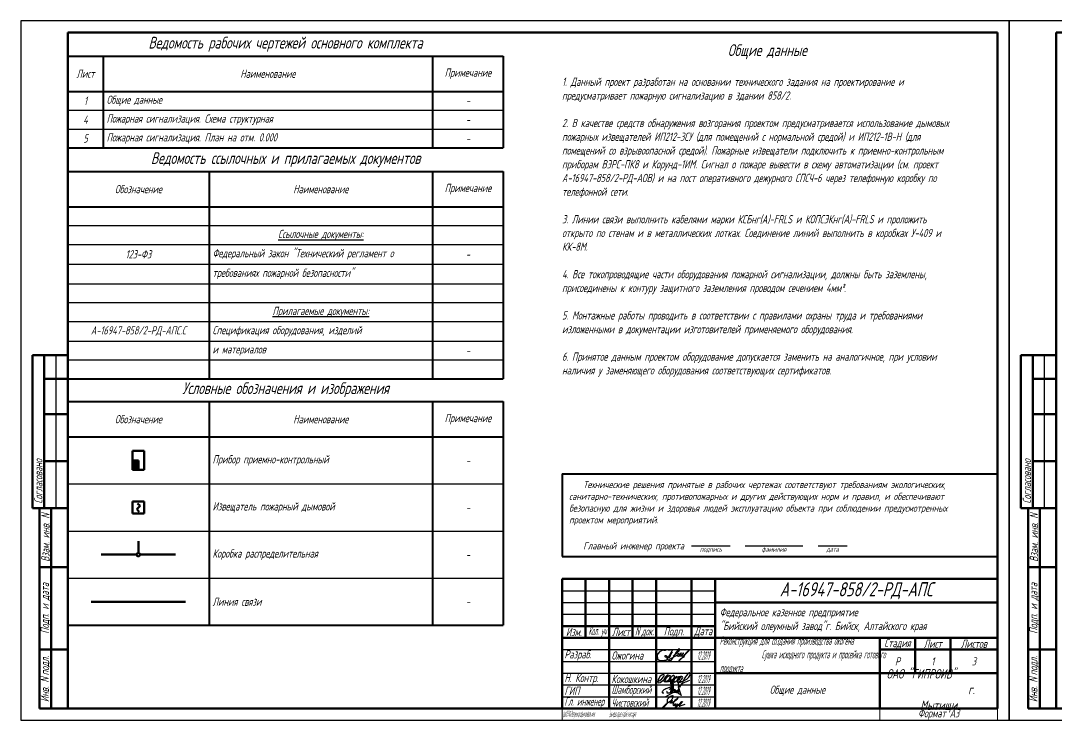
# Model space of a CAD drawing. Header units: millimetres. Extents: x 1036 to 2797, y -46 to 578.
# Drawn here: x 1036.2 to 1476.2, y 280.5 to 577.5 of the extents above; entities that cross this region are included whole.
import ezdxf

# ---------------------------------------------------------------- set-up
doc = ezdxf.new("R2010")
doc.units = ezdxf.units.MM
doc.layers.get('Defpoints').update_dxf_attribs({"color": 33})
for name, color, linetype, lineweight in [('Датчики (Вновь)', 2, 'Continuous', 50), ('Линия связи (Вновь)', 3, 'Continuous', 60), ('ППК и др. приБоры', 171, 'Continuous', 50), ('Рамка толстая', 7, 'Continuous', 60), ('Рамка тонкая', 5, 'Continuous', 25), ('Связь', 84, 'Continuous', 50), ('ТаБлица', 253, 'Continuous', 25), ('Текст', 2, 'Continuous', 25), ('Штампы', 252, 'Continuous', 25)]:
    doc.layers.add(name, color=color, linetype=linetype, lineweight=lineweight)
doc.styles.add('Simplex', font='simplex.shx', dxfattribs={"width": 0.7, "oblique": 15})

# ---------------------------------------------------------------- blocks, each defined once
blk = doc.blocks.new('A$C632518C5')
at = {"layer": 'Рамка толстая'}
for p, q in [((20, 292), (20, 5)), ((415, 292), (20, 292)), ((415, 5), (415, 292)), ((20, 5), (415, 5))]:
    blk.add_line(p, q, dxfattribs=at)
at = {"layer": 'Рамка тонкая'}
for p, q in [((0, 297), (0, 0)), ((420, 297), (0, 297)), ((420, 0), (420, 297)), ((0, 0), (420, 0))]:
    blk.add_line(p, q, dxfattribs=at)
blk = doc.blocks.new('*T25')
at = {"layer": 'Штампы', "color": 0, "linetype": 'ByBlock', "lineweight": 60, "transparency": 16777216}
for p, q in [((0, 0), (0, 85)), ((0, 85), (12, 85)), ((5, 0), (5, 85)), ((12, 0), (12, 85)), ((0, 60), (12, 60)), ((0, 25), (12, 25)), ((0, 0), (12, 0))]:
    blk.add_line(p, q, dxfattribs=at)
at = {"layer": 'Штампы', "color": 2, "transparency": 16777216, "char_height": 3.5, "attachment_point": 5, "rotation": 90, "style": 'Simplex'}
for s, insert, width in [('{\\W0.6;Взам. инв. \\Q15;N}', (2.5, 72.5), 25), ('Подп. и дата', (2.5, 42.5), 35), ('{\\W0.6;Инв. \\Q15;N\\fArial|b0|i0|c0|p34;\\Q15; \\Fsimplex|c204;подл.}', (2.5, 12.5), 25)]:
    blk.add_mtext(s, dxfattribs=dict(at, insert=insert, width=width))
blk = doc.blocks.new('*T26')
at = {"layer": 'Штампы', "color": 0, "linetype": 'ByBlock', "lineweight": 60, "transparency": 16777216}
for p, q in [((0, 0), (0, 65)), ((0, 65), (15, 65)), ((5, 0), (5, 65)), ((15, 0), (15, 65)), ((5, 55), (15, 55)), ((5, 40), (15, 40)), ((5, 20), (15, 20)), ((0, 0), (15, 0))]:
    blk.add_line(p, q, dxfattribs=at)
at = {"layer": 'Штампы', "color": 5, "linetype": 'ByBlock', "lineweight": 25, "transparency": 16777216}
blk.add_line((10, 0), (10, 65), dxfattribs=at)
at = {"layer": 'Штампы', "color": 2, "transparency": 16777216, "insert": (2.5, 2), "char_height": 3.5, "width": 61, "attachment_point": 4, "rotation": 90, "style": 'Simplex'}
blk.add_mtext('Согласовано', dxfattribs=at)
blk = doc.blocks.new('*T30')
at = {"layer": 'Штампы', "color": 0, "linetype": 'ByBlock', "lineweight": 60, "transparency": 16777216}
for p, q in [((0, 0), (0, 85)), ((0, 85), (12, 85)), ((5, 0), (5, 85)), ((12, 0), (12, 85)), ((0, 60), (12, 60)), ((0, 25), (12, 25)), ((0, 0), (12, 0))]:
    blk.add_line(p, q, dxfattribs=at)
at = {"layer": 'Штампы', "color": 2, "transparency": 16777216, "char_height": 3.5, "attachment_point": 5, "rotation": 90, "style": 'Simplex'}
for s, insert, width in [('{\\W0.6;Взам. инв. \\Q15;N}', (2.5, 72.5), 25), ('Подп. и дата', (2.5, 42.5), 35), ('{\\W0.6;Инв. \\Q15;N\\fArial|b0|i0|c0|p34;\\Q15; \\Fsimplex|c204;подл.}', (2.5, 12.5), 25)]:
    blk.add_mtext(s, dxfattribs=dict(at, insert=insert, width=width))
blk = doc.blocks.new('*T31')
at = {"layer": 'Штампы', "color": 0, "linetype": 'ByBlock', "lineweight": 60, "transparency": 16777216}
for p, q in [((0, 0), (0, 65)), ((0, 65), (15, 65)), ((5, 0), (5, 65)), ((15, 0), (15, 65)), ((5, 55), (15, 55)), ((5, 40), (15, 40)), ((5, 20), (15, 20)), ((0, 0), (15, 0))]:
    blk.add_line(p, q, dxfattribs=at)
at = {"layer": 'Штампы', "color": 5, "linetype": 'ByBlock', "lineweight": 25, "transparency": 16777216}
blk.add_line((10, 0), (10, 65), dxfattribs=at)
at = {"layer": 'Штампы', "color": 2, "transparency": 16777216, "insert": (2.5, 2), "char_height": 3.5, "width": 61, "attachment_point": 4, "rotation": 90, "style": 'Simplex'}
blk.add_mtext('Согласовано', dxfattribs=at)
blk = doc.blocks.new('*T32')
at = {"layer": 'ТаБлица', "color": 0, "linetype": 'ByBlock', "lineweight": 40, "transparency": 16777216}
for p, q in [((0, 0), (185, 0)), ((0, 0), (0, -39)), ((15, 0), (15, -39)), ((155, 0), (155, -39)), ((185, 0), (185, -39)), ((0, -15), (185, -15)), ((0, -39), (185, -39))]:
    blk.add_line(p, q, dxfattribs=at)
at = {"layer": 'ТаБлица', "color": 5, "linetype": 'ByBlock', "lineweight": 25, "transparency": 16777216}
for p, q in [((0, -23), (185, -23)), ((0, -31), (185, -31))]:
    blk.add_line(p, q, dxfattribs=at)
at = {"layer": 'ТаБлица', "color": 2, "transparency": 16777216, "char_height": 3.5, "style": 'Simplex'}
for s, insert, width, attachment_point in [('Лист', (7.5, -7.5), 12, 5), ('Наименование', (85, -7.5), 137, 5), ('Примечание', (170, -7.5), 27, 5), ('1', (7.5, -19), 15, 5), ('{\\Q15;Общие данные}', (16.5, -19), 137, 4), ('-', (170, -19), 30, 5), ('4', (7.5, -27), 15, 5), ('Пожарная сигнализация. Схема структурная', (16.5, -27), 137, 4), ('-', (170, -27), 30, 5), ('5', (7.5, -35), 15, 5), ('Пожарная сигнализация. План на отм. 0.000', (16.5, -35), 137, 4), ('-', (170, -35), 30, 5)]:
    blk.add_mtext(s, dxfattribs=dict(at, insert=insert, width=width, attachment_point=attachment_point))
blk = doc.blocks.new('*T33')
at = {"layer": 'ТаБлица', "color": 0, "linetype": 'ByBlock', "lineweight": 40, "transparency": 16777216}
for p, q in [((0, 0), (185, 0)), ((0, 0), (0, -88)), ((60, 0), (60, -88)), ((155, 0), (155, -88)), ((185, 0), (185, -88)), ((0, -15), (185, -15)), ((0, -88), (185, -88))]:
    blk.add_line(p, q, dxfattribs=at)
at = {"layer": 'ТаБлица', "color": 5, "linetype": 'ByBlock', "lineweight": 25, "transparency": 16777216}
for p, q in [((0, -23), (185, -23)), ((0, -31), (185, -31)), ((0, -39.33), (185, -39.33)), ((0, -47.67), (185, -47.67)), ((0, -55.67), (185, -55.67)), ((0, -63.67), (185, -63.67)), ((0, -72), (185, -72)), ((0, -80), (185, -80))]:
    blk.add_line(p, q, dxfattribs=at)
at = {"layer": 'ТаБлица', "color": 2, "transparency": 16777216, "char_height": 3.5, "style": 'Simplex'}
for s, insert, width, attachment_point in [('Обозначение', (30, -7.5), 60, 5), ('Наименование', (107.5, -7.5), 95, 5), ('Примечание', (170, -7.5), 30, 5), ('{\\LСсылочные документы:}', (107.5, -27), 92, 5), ('123-ФЗ', (30, -35.17), 60, 5), ('Федеральный закон "Технический регламент о ', (61.5, -35.17), 92, 4), ('-', (170, -35.17), 30, 5), ('требованиях пожарной безопасности" ', (61.5, -43.5), 92, 4), ('{\\LПрилагаемые документы:}', (107.5, -59.67), 92, 5), ('А-16947-858/2-РД-АПС.С', (30, -67.83), 60, 5), ('Спецификация оборудования, изделий ', (61.5, -67.83), 92, 4), ('и материалов', (61.5, -76), 92, 4), ('-', (170, -76), 30, 5)]:
    blk.add_mtext(s, dxfattribs=dict(at, insert=insert, width=width, attachment_point=attachment_point))
blk = doc.blocks.new('*T34')
at = {"layer": 'Defpoints', "color": 8, "linetype": 'ByBlock', "lineweight": 0, "transparency": 16777216}
for p, q in [((0, -55), (0, -60)), ((135, -55), (135, -60)), ((185, -55), (185, -60)), ((0, -60), (185, -60))]:
    blk.add_line(p, q, dxfattribs=at)
at = {"layer": 'Штампы', "color": 0, "linetype": 'ByBlock', "lineweight": 60, "transparency": 16777216}
for p, q in [((0, 0), (185, 0)), ((0, 0), (0, -55)), ((10, 0), (10, -25)), ((20, 0), (20, -55)), ((30, 0), (30, -25)), ((40, 0), (40, -55)), ((55, 0), (55, -55)), ((65, 0), (65, -55)), ((185, 0), (185, -55)), ((65, -10), (185, -10)), ((0, -20), (65, -20)), ((0, -25), (185, -25)), ((135, -25), (135, -55)), ((150, -25), (150, -40)), ((165, -25), (165, -40)), ((135, -30), (185, -30)), ((65, -40), (185, -40)), ((0, -55), (185, -55))]:
    blk.add_line(p, q, dxfattribs=at)
at = {"layer": 'Штампы', "color": 5, "linetype": 'ByBlock', "lineweight": 25, "transparency": 16777216}
for p, q in [((0, -5), (65, -5)), ((0, -10), (65, -10)), ((0, -15), (65, -15)), ((0, -30), (65, -30)), ((0, -35), (65, -35)), ((0, -40), (65, -40)), ((0, -45), (65, -45)), ((0, -50), (65, -50))]:
    blk.add_line(p, q, dxfattribs=at)
at = {"layer": 'Штампы', "color": 2, "transparency": 16777216, "style": 'Simplex'}
for s, insert, char_height, width, attachment_point in [('А-16947-858/2-РД-АПС', (125, -5), 6, 120, 5), ('Федеральное казенное предприятие\\P"Бийский олеумный завод"г. Бийск, Алтайского края', (67, -17.5), 3.5, 116, 4), ('{\\W0.6;Изм.}', (5, -22.5), 3.5, 10, 5), ('{\\W0.4;Кол. уч}', (15, -22.5), 3.5, 10, 5), ('{\\W0.6;Лист}', (25, -22.5), 3.5, 10, 5), ('{\\Q15;\\W0.5;N\\fArial|b0|i0|c0|p34;\\Q15; \\Fsimplex|c204;док.}', (35, -22.5), 3.5, 10, 5), ('{\\W0.6;Подп.}', (47.5, -22.5), 3.5, 15, 5), ('{\\W0.6;Дата}', (60, -22.5), 3.5, 10, 5), ('{\\W0.4;Реконструкция для создания производства окогена                               Сушка исходного продукта и просейка готового продукта }', (67, -32.5), 3.5, 66, 4), ('{\\W0.6;Стадия}', (142.5, -27.5), 3.5, 15, 5), ('Лист', (157.5, -27.5), 3.5, 15, 5), ('Листов', (175, -27.5), 3.5, 20, 5), ('Разраб.', (1, -32.5), 3.5, 18, 4), ('Ожогина', (21, -32.5), 3.5, 18, 4), ('{\\W0.3;12.2019}', (60, -32.5), 3.5, 10, 5), ('Р', (142.5, -35), 3.5, 15, 5), ('1', (157.5, -35), 3.5, 15, 5), ('3', (175, -35), 3.5, 20, 5), ('ОАО "ГИПРОИВ"                         г. Мытищи', (160, -47.5), 4, 50, 5), ('{\\W0.6;Н. Контр.}', (1, -42.5), 3.5, 18, 4), ('{\\W0.6;Кокошкина}', (21, -42.5), 3.5, 18, 4), ('{\\W0.3;12.2019}', (60, -42.5), 3.5, 10, 5), ('ГИП', (1, -47.5), 3.5, 18, 4), ('{\\W0.5;Шамборский}', (21, -47.5), 3.5, 18, 4), ('{\\W0.3;12.2019}', (60, -47.5), 3.5, 10, 5), ('Общие данные', (100, -47.5), 3.5, 70, 5), ('{\\W0.5;Гл. инженер}', (1, -52.5), 3.5, 18, 4), ('{\\W0.5;Чистовский}', (21, -52.5), 3.5, 18, 4), ('{\\W0.3;12.2019}', (60, -52.5), 3.5, 10, 5), ('Формат А3', (160, -57.5), 3.5, 50, 5)]:
    blk.add_mtext(s, dxfattribs=dict(at, insert=insert, char_height=char_height, width=width, attachment_point=attachment_point))
blk = doc.blocks.new('A$C09094F02')
at = {"layer": 'Рамка тонкая'}
for p, q in [((2.85, 4.72), (1.97, 4.33)), ((3.25, 4.78), (2.85, 4.72)), ((3.25, 4.78), (3.89, 4.82)), ((4.2, 4.83), (3.89, 4.82)), ((4.85, 4.87), (4.2, 4.83)), ((6.85, 4.68), (4.72, 0.96)), ((5.29, 4.81), (4.85, 4.87)), ((5.56, 4.78), (5.29, 4.81)), ((6.13, 4.7), (5.56, 4.78)), ((9.08, 4.62), (8.74, 4.22)), ((9.37, 5.07), (9.08, 4.62)), ((9.81, 5.41), (9.37, 5.07)), ((9.57, 4.27), (9.88, 4.8)), ((9.9, 5.13), (9.81, 5.41)), ((9.88, 4.8), (9.89, 4.99)), ((9.89, 4.97), (9.9, 5.13)), ((9.94, 5.34), (9.94, 5.34)), ((13.59, 4.52), (12.54, 3.43)), ((13.58, 4.5), (13.73, 4.66)), ((13.73, 4.66), (13.83, 4.76)), ((13.77, 4.43), (13.74, 4.39)), ((13.84, 4.53), (13.77, 4.43)), ((13.83, 4.76), (13.94, 4.85)), ((13.87, 4.58), (13.84, 4.53)), ((13.93, 4.71), (13.87, 4.58)), ((13.97, 4.77), (13.93, 4.71)), ((13.94, 4.85), (13.98, 4.89)), ((13.98, 4.89), (13.97, 4.81)), ((13.97, 4.81), (13.97, 4.77)), ((0.44, 2.54), (0.37, 2.32)), ((0.37, 2.32), (0.49, 1.27)), ((0.66, 3.22), (0.44, 2.54)), ((0.49, 1.27), (0.69, 0.89)), ((1.61, 4.15), (0.66, 3.2)), ((0.69, 0.89), (1.23, 0.53)), ((1.23, 0.53), (1.94, 0.43)), ((1.97, 4.33), (1.61, 4.15)), ((1.94, 0.43), (2.83, 0.4)), ((2.83, 0.4), (3.56, 0.46)), ((3.56, 0.46), (4.19, 0.58)), ((3.72, 2.34), (3.66, 2.29)), ((3.66, 2.29), (3.66, 2.24)), ((3.66, 2.24), (3.73, 2.08)), ((3.81, 2.36), (3.72, 2.34)), ((3.72, 2.1), (3.86, 1.97)), ((3.93, 2.37), (3.81, 2.36)), ((3.85, 1.97), (4.41, 1.74)), ((3.98, 2.35), (3.93, 2.37)), ((4.06, 2.34), (3.98, 2.35)), ((4.23, 2.29), (4.06, 2.34)), ((4.19, 0.58), (4.74, 0.74)), ((4.38, 2.26), (4.23, 2.29)), ((4.79, 1.9), (4.38, 2.26)), ((4.41, 1.74), (4.66, 1.75)), ((4.66, 1.75), (5.05, 1.79)), ((4.72, 0.96), (4.84, 1.8)), ((4.74, 0.74), (5.14, 0.89)), ((4.8, 1.84), (4.78, 1.92)), ((4.81, 1.81), (4.8, 1.84)), ((4.82, 1.76), (4.81, 1.81)), ((4.82, 1.7), (4.82, 1.76)), ((5.08, 0.43), (5.34, 0.72)), ((5.5, 0.24), (5.08, 0.46)), ((5.34, 0.72), (5.72, 0.93)), ((6.52, 3.63), (5.5, 1.41)), ((6.27, 0.44), (5.5, 0.24)), ((5.66, 1.8), (5.68, 1.8)), ((5.72, 0.93), (8.35, 2.39)), ((6.67, 0.91), (6.27, 0.44)), ((6.73, 4.08), (6.52, 3.63)), ((7.02, 1.43), (6.67, 0.91)), ((7.36, 1.92), (7.02, 1.43)), ((7.25, 2.4), (7.9, 2.83)), ((7.65, 2.43), (7.36, 1.92)), ((8.03, 3.04), (7.65, 2.43)), ((7.8, 2.09), (8.35, 2.39)), ((7.84, 2.8), (8.77, 3.38)), ((8.39, 3.71), (8.03, 3.04)), ((8.36, 2.19), (8.54, 2.32)), ((8.74, 4.22), (8.39, 3.71)), ((8.54, 2.32), (8.7, 2.43)), ((8.7, 2.43), (9, 2.65)), ((8.77, 3.38), (9.12, 3.73)), ((9, 2.65), (9.26, 2.8)), ((9.1, 2.61), (9.08, 2.41)), ((9.08, 2.41), (9.11, 2.29)), ((9.2, 2.85), (9.1, 2.61)), ((9.11, 2.29), (9.14, 2.22)), ((9.12, 3.73), (9.37, 3.99)), ((9.14, 2.22), (9.39, 2.18)), ((9.24, 2.99), (9.2, 2.85)), ((9.38, 3.18), (9.24, 2.99)), ((9.26, 2.8), (9.54, 3.09)), ((9.37, 3.99), (9.57, 4.27)), ((9.43, 3.24), (9.38, 3.18)), ((9.39, 2.18), (9.45, 2.25)), ((9.5, 3.05), (9.4, 2.94)), ((9.72, 3.37), (9.43, 3.24)), ((9.45, 2.25), (9.66, 2.36)), ((9.72, 3.37), (9.5, 3.05)), ((9.54, 3.09), (9.63, 3.25)), ((9.66, 2.36), (9.86, 2.51)), ((9.73, 0.42), (9.88, 0.68)), ((9.75, 0.24), (9.73, 0.42)), ((11.24, 1.71), (9.8, 0.24)), ((9.85, 2.51), (9.84, 2.25)), ((9.84, 2.25), (10.52, 2.4)), ((9.93, 2.73), (9.85, 2.51)), ((9.86, 2.51), (10.14, 2.73)), ((9.88, 0.68), (10.13, 0.91)), ((10.07, 2.95), (9.93, 2.73)), ((10.22, 3.13), (10.07, 2.95)), ((10.13, 2.76), (10.33, 2.97)), ((10.13, 0.91), (10.34, 1.14)), ((10.36, 3.32), (10.22, 3.13)), ((10.33, 2.97), (10.56, 3.24)), ((10.34, 1.14), (10.75, 1.38)), ((10.48, 3.44), (10.36, 3.32)), ((10.42, 2.38), (10.77, 2.5)), ((10.74, 3.53), (10.48, 3.44)), ((10.56, 3.24), (10.68, 3.38)), ((10.67, 3.36), (10.74, 3.53)), ((10.76, 2.51), (10.75, 2.25)), ((10.75, 2.25), (11.09, 2.33)), ((10.75, 1.38), (10.98, 1.56)), ((10.84, 2.72), (10.76, 2.51)), ((10.77, 2.5), (11.05, 2.73)), ((10.98, 2.95), (10.84, 2.72)), ((11.13, 3.12), (10.98, 2.95)), ((10.98, 1.56), (11.56, 1.82)), ((11.04, 2.76), (11.24, 2.97)), ((11.05, 2.31), (11.35, 2.34)), ((11.27, 3.32), (11.13, 3.12)), ((11.24, 2.97), (11.47, 3.24)), ((11.62, 2.14), (11.24, 1.71)), ((11.39, 3.44), (11.27, 3.32)), ((11.35, 2.34), (11.65, 2.53)), ((11.65, 3.53), (11.39, 3.44)), ((11.47, 3.24), (11.59, 3.37)), ((11.56, 1.82), (11.72, 1.94)), ((11.59, 3.35), (11.65, 3.53)), ((11.84, 2.5), (11.62, 2.14)), ((11.72, 1.94), (12.16, 2.12)), ((12.54, 3.43), (11.84, 2.5)), ((11.94, 2.93), (12.61, 3.19)), ((12.61, 3.19), (13.65, 4.21)), ((13.71, 4.33), (13.64, 4.19)), ((13.74, 4.39), (13.71, 4.33))]:
    blk.add_line(p, q, dxfattribs=at)
blk.add_point((0, 0), dxfattribs=at)
blk = doc.blocks.new('A$C764A7DD2')
at = {"layer": 'Рамка тонкая'}
for points in [[(0.64, 2.29), (1.55, 2.78), (2.35, 3.54), (3.25, 4.42), (3.42, 4.78), (3.33, 5.15), (2.94, 5.32), (2.35, 5.07), (1.72, 4.56), (1.13, 3.68), (0.91, 3.12), (0.85, 2.75), (0.71, 2.16), (0.78, 1.93), (1.03, 1.82), (1.63, 1.97), (2.31, 2.39), (3.18, 3), (4.24, 4.04), (4.93, 4.62), (5.16, 5), (5.03, 5.15), (4.71, 5.06), (4.27, 4.6), (3.66, 3.91), (3.31, 3.23), (3.26, 2.74), (3.38, 2.3), (3.76, 2.2), (4.36, 2.42), (4.88, 2.81), (5.49, 3.23), (5.9, 3.87), (6, 4.2), (6.04, 4.8), (5.77, 4.88), (5.19, 4.63), (4.64, 4.14), (4.1, 3.55), (3.67, 2.91), (3.8, 2.52), (4.33, 2.22), (4.91, 2.34), (5.38, 2.72), (5.97, 3.53)], [(5.94, 3.54), (5.23, 2.82), (5.21, 2.37), (5.57, 2.4), (6.03, 2.63), (6.4, 2.87), (6.71, 3.09), (7.06, 3.33), (7.32, 3.54), (7.51, 3.8), (7.66, 4.03), (7.72, 4.33), (7.76, 4.57), (7.66, 4.74), (7.52, 4.83), (7.24, 4.83), (7.01, 4.73), (6.65, 4.45), (6.39, 4.2), (6.16, 3.97), (6.06, 3.69), (6.08, 3.53), (6.07, 3.05), (6.31, 2.77), (7.32, 3.3), (7.72, 3.59), (8.21, 3.96), (8.54, 4.29), (8.77, 4.67), (7.84, 3.47), (7.2, 2.63), (6.95, 2.36), (7.61, 3.15), (8.21, 3.78), (8.78, 4.09), (9.19, 4.27), (9.64, 4.41), (10.05, 4.49)], [(8.46, 2.41), (9.12, 2.83), (9.43, 3.13), (9.75, 3.57), (10.1, 3.95), (10.48, 4.22), (10.74, 4.46), (10.1, 3.75), (9.56, 3.09), (9.08, 2.58), (8.87, 2.23), (9.09, 2.05), (9.44, 2.07), (9.86, 2.32), (10.21, 2.69), (10.66, 3.03), (10.92, 3.33), (11.16, 3.77), (11.26, 4.07), (11.16, 4.36), (10.83, 4.53), (10.46, 4.53), (9.47, 3.79), (9.12, 3.35), (8.85, 3.01), (8.74, 2.62), (8.87, 2.2), (10.08, 1.9), (10.56, 2.33), (11.54, 2.57), (12.39, 2.98), (13, 3.37), (13.46, 3.77), (13.86, 4.17), (14.14, 4.58), (14.36, 5.07), (14.4, 5.45), (14.33, 5.76), (14.2, 5.95), (13.99, 5.98), (13.77, 5.86), (13.39, 5.53), (12.83, 4.82), (12.39, 4.25), (11.93, 3.43), (11.61, 2.82), (11.12, 1.94), (10.7, 1.24), (10.35, 0.63), (10.08, 0.16), (10.15, 0), (10.21, 0.41), (11.1, 1.47), (11.64, 1.79), (12.51, 2.16), (13.08, 2.36), (13.57, 2.58), (14.3, 2.91)], [(7.59, 3.14), (7.46, 2.58), (7.5, 2.21), (7.6, 2.07), (7.79, 2.07), (8.03, 2.18), (8.3, 2.31), (8.48, 2.41)]]:
    blk.add_lwpolyline(points, dxfattribs=at)
blk.add_point((0, 0.88), dxfattribs=at)
blk = doc.blocks.new('A$C06937CDB')
at = {"layer": 'Рамка тонкая'}
for points in [[(4.68, 2.39), (4.58, 2.24), (4.48, 2.05), (4.49, 1.94), (4.67, 1.78), (5.08, 1.64), (5.36, 1.6), (5.68, 1.65), (5.9, 1.75), (6.08, 1.87), (6.17, 2.03), (6.29, 2.33), (6.37, 2.75), (6.43, 3.29), (6.48, 4.23), (6.49, 4.56), (6.48, 4.91), (6.53, 5.46), (6.59, 6.14), (6.66, 6.62), (6.72, 6.63), (6.69, 6.02), (6.64, 5.17), (6.62, 4.37), (6.61, 4.04), (6.65, 3.71), (6.67, 3.2), (6.6, 2.67), (6.54, 2.12), (6.47, 1.71), (6.42, 1.65), (6.37, 2.01), (6.37, 2.49), (6.38, 3.21), (6.37, 3.99), (6.33, 4.72), (6.31, 5.09), (6.27, 5.55), (6.25, 6.06), (6.25, 6.55), (6.23, 7.08)], [(4.54, 1.65), (5.39, 1.71), (6.22, 1.82), (6.89, 1.89), (7.27, 1.93), (7.76, 1.93), (8.26, 1.89), (8.59, 1.84), (8.9, 1.74), (9.23, 1.6), (9.5, 1.41), (9.79, 1.24), (10.1, 1.01), (10.35, 0.78), (10.57, 0.6), (10.68, 0.57), (10.6, 0.81), (10.47, 1.12), (10.33, 1.55), (10.22, 1.95), (10.09, 2.33), (9.96, 2.81), (9.79, 3.39), (9.64, 4.02), (9.56, 4.51), (9.51, 4.88), (9.5, 5.32), (9.54, 5.78), (9.6, 6.16), (9.64, 6.45)], [(6.66, 3.16), (6.7, 2.81), (6.73, 2.43), (6.79, 2.16), (6.85, 2.12), (6.92, 2.44), (6.98, 2.83), (7.03, 3.28), (7.08, 3.77), (7.07, 4.1), (7.07, 4.46), (7.06, 4.97), (7.03, 5.5), (6.98, 6), (6.96, 6.41), (6.96, 6.83), (6.93, 7.06), (6.85, 6.77), (6.84, 6.44), (6.81, 5.78), (6.79, 5.34), (6.82, 4.84), (6.88, 4.07), (6.95, 3.5), (7.04, 2.89), (7.11, 2.52), (7.18, 2.3), (7.26, 2.29), (7.32, 2.48), (7.37, 2.75), (7.4, 3.03), (7.41, 3.56), (7.4, 3.98), (7.39, 4.41), (7.37, 4.66), (7.33, 5.01), (7.29, 5.33), (7.23, 5.7), (7.16, 6.19), (7.11, 6.44), (7.09, 6.03), (7.1, 5.53), (7.09, 5.08), (7.15, 4.63), (7.21, 4.17), (7.27, 3.77), (7.36, 3.25), (7.45, 2.99), (7.55, 2.9), (7.64, 2.88), (7.72, 2.92), (7.78, 2.97), (7.83, 3.04), (7.87, 3.09)], [(5.53, 3.07), (5.72, 3.22), (5.91, 3.36), (6.1, 3.47), (6.29, 3.59), (6.48, 3.7), (6.51, 3.75), (6.56, 3.82), (6.57, 3.91), (6.53, 4.02), (6.42, 4.1), (6.28, 4.12), (6.06, 4.08), (5.69, 3.97), (5.17, 3.79), (4.5, 3.51), (4.08, 3.32), (3.62, 3.08), (3.3, 2.87), (3.01, 2.62), (2.81, 2.46), (2.65, 2.26), (2.53, 2.06), (2.52, 1.93), (2.58, 1.79), (2.72, 1.71), (2.88, 1.65), (3.07, 1.62), (3.24, 1.6)], [(3.81, 0), (10.11, 3.41)], [(8.09, 2.48), (8.15, 2.49), (8.19, 2.54), (8.21, 2.61), (8.21, 2.68), (8.19, 2.73), (8.16, 2.79), (8.11, 2.85), (8.04, 2.89), (7.97, 2.91), (7.89, 2.92), (7.82, 2.9), (7.76, 2.84), (7.72, 2.78), (7.7, 2.67), (7.7, 2.57), (7.7, 2.41), (7.75, 2.29), (7.82, 2.17), (7.88, 2.13), (7.94, 2.09), (8.01, 2.12), (8.06, 2.18), (8.05, 2.28), (8.02, 2.37), (7.98, 2.35), (7.98, 2.3), (8.02, 2.23), (8.05, 2.18), (8.08, 2.15), (8.17, 2.09), (8.2, 2.08), (8.26, 2.09), (8.32, 2.12), (8.37, 2.16), (8.37, 2.22), (8.38, 2.3), (8.36, 2.36), (8.29, 2.38), (8.29, 2.3), (8.33, 2.22), (8.38, 2.16), (8.47, 2.1), (8.55, 2.1), (8.63, 2.12), (8.71, 2.19), (8.73, 2.26), (8.75, 2.35), (8.74, 2.47), (8.67, 2.54), (8.6, 2.53), (8.64, 2.43), (8.71, 2.29), (8.81, 2.16), (8.9, 2.14), (9.03, 2.19), (9.09, 2.3), (9.1, 2.4), (9.09, 2.5), (9.05, 2.56), (9.01, 2.52), (9.03, 2.45), (9.09, 2.34), (9.16, 2.29), (9.24, 2.3), (9.29, 2.36), (9.31, 2.42)], [(9.66, 2.44), (9.67, 2.53), (9.59, 2.61), (9.47, 2.7), (9.37, 2.73), (9.26, 2.69), (9.2, 2.55), (9.15, 2.42), (9.16, 2.25), (9.21, 2.08), (9.38, 1.99), (9.54, 2.02), (9.65, 2.1), (9.74, 2.21), (9.81, 2.34), (9.86, 2.52), (9.83, 2.68), (9.79, 2.89), (9.74, 3.06), (9.68, 3.25), (9.62, 3.48), (9.56, 3.71), (9.52, 3.92), (9.49, 4.15), (9.49, 4.35)]]:
    blk.add_lwpolyline(points, dxfattribs=at)
blk.add_point((0, 1.11), dxfattribs=at)
blk = doc.blocks.new('A$C2B280688')
at = {"layer": 'Рамка тонкая'}
blk.add_lwpolyline([(5.9, 2.28), (6.23, 2.95), (6.74, 3.98), (7.05, 4.58), (7.26, 5.14), (7.2, 5.36), (6.87, 5.4), (6.35, 5.18), (5.58, 4.7), (4.9, 4.13), (4.65, 3.83), (4.68, 3.34), (4.71, 2.85), (4.65, 2.36), (4.11, 1.47), (3.45, 0.73), (2.77, 0.33), (2.64, 0.37), (3.2, 0.97), (3.92, 1.64), (4.79, 2.37), (5.7, 3.02), (6.14, 3.24), (6.59, 3.47), (6.84, 3.33), (6.8, 3.06), (6.44, 2.93), (6.13, 2.57), (6.19, 2.35), (6.49, 2.37), (6.86, 2.59), (7.34, 2.87), (7.95, 3.27), (8.48, 3.66), (8.9, 3.97), (9.24, 4.32), (9.29, 4.51), (9.11, 4.39), (8.49, 3.82), (7.95, 3.37), (7.56, 2.83), (7.28, 2.26), (7.11, 1.8), (7.16, 1.44), (7.46, 1.46), (7.89, 1.68), (8.42, 2.02), (7.93, 1.87), (7.52, 1.64), (7.51, 1.3), (7.81, 1.3), (8.28, 1.39), (8.72, 1.59), (9.01, 1.79), (9.19, 1.95), (8.58, 1.25), (8.15, 0.65), (8.11, 0.32), (8.53, 0.66), (9.88, 1.9), (10.92, 2.95), (11.12, 3.02), (10.12, 1.84), (9.87, 1.32), (9.82, 0.92), (10.03, 1), (10.64, 1.29), (11.51, 1.58), (12.25, 1.85)], dxfattribs=at)
blk.add_point((0, 0), dxfattribs=at)
blk = doc.blocks.new('*T35')
at = {"layer": 'ТаБлица', "color": 0, "linetype": 'ByBlock', "lineweight": 40, "transparency": 16777216}
for p, q in [((0, 0), (185, 0)), ((0, 0), (0, -95)), ((60, 0), (60, -95)), ((155, 0), (155, -95)), ((185, 0), (185, -95)), ((0, -15), (185, -15)), ((0, -95), (185, -95))]:
    blk.add_line(p, q, dxfattribs=at)
at = {"layer": 'ТаБлица', "color": 5, "linetype": 'ByBlock', "lineweight": 25, "transparency": 16777216}
for p, q in [((0, -35), (185, -35)), ((0, -55), (185, -55)), ((0, -75), (185, -75))]:
    blk.add_line(p, q, dxfattribs=at)
at = {"layer": 'ТаБлица', "color": 2, "transparency": 16777216, "char_height": 3.5, "style": 'Simplex'}
for s, insert, width, attachment_point in [('Обозначение', (30, -7.5), 60, 5), ('Наименование', (107.5, -7.5), 95, 5), ('Примечание', (170, -7.5), 30, 5), ('Прибор приемно-контрольный', (61.5, -25), 92, 4), ('-', (170, -25), 30, 5), ('Извещатель пожарный дымовой', (61.5, -45), 92, 4), ('-', (170, -45), 30, 5), ('Коробка распределительная', (61.5, -65), 92, 4), ('-', (170, -65), 30, 5), ('Линия связи', (61.5, -85), 92, 4), ('-', (170, -85), 30, 5)]:
    blk.add_mtext(s, dxfattribs=dict(at, insert=insert, width=width, attachment_point=attachment_point))
blk = doc.blocks.new('A$C3B4B2642')
at = {"layer": 'ППК и др. приБоры'}
blk.add_hatch(color=256, dxfattribs=at).paths.add_polyline_path([(4, 2.5), (4, 0), (8, 0), (8, 2.5)])
for p, q in [((0, 5), (0, 0)), ((8, 5), (0, 5)), ((8, 0), (8, 5)), ((4, 0), (4, 2.5)), ((4, 2.5), (8, 2.5)), ((0, 0), (8, 0))]:
    blk.add_line(p, q, dxfattribs=at)
blk = doc.blocks.new('A$C22FD429A')
at = {"layer": 'Датчики (Вновь)'}
for p, q in [((0, 5), (5, 5)), ((0, 0), (0, 5)), ((5, 5), (5, 0)), ((5, 0), (0, 0)), ((1.79, 1.79), (3.21, 3.21)), ((1.79, 1.79), (2.85, 0.73)), ((3.21, 3.21), (2.15, 4.27))]:
    blk.add_line(p, q, dxfattribs=at)

msp = doc.modelspace()

# ---------------------------------------------------------------- linework, layer by layer
at = {"layer": 'Линия связи (Вновь)'}
for p, q in [((1086.22, 351.59), (1086.22, 356.59)), ((1085.47, 350.84), (1070.47, 350.84)), ((1086.97, 350.84), (1101.97, 350.84)), ((1066.22, 330.84), (1106.22, 330.84))]:
    msp.add_line(p, q, dxfattribs=at)
at = {"layer": 'Связь'}
msp.add_circle((1086.22, 350.84), 0.75, dxfattribs=at)
at = {"layer": 'ТаБлица', "lineweight": 40}
for p, q in [((1266.22, 385.08), (1451.22, 385.08)), ((1266.22, 385.08), (1266.22, 350.08)), ((1266.22, 350.08), (1451.22, 350.08))]:
    msp.add_line(p, q, dxfattribs=at)

# ---------------------------------------------------------------- block references
for name, p in [('A$C632518C5', (1036.22, 280.51)), ('A$C632518C5', (1456.22, 280.51)), ('*T32', (1056.22, 562.51)), ('*T33', (1056.22, 513.51)), ('*T31', (1041.22, 370.51)), ('*T26', (1461.22, 370.51)), ('*T35', (1056.22, 415.84)), ('*T30', (1044.22, 285.51)), ('A$C22FD429A', (1083.72, 368.34)), ('*T25', (1464.22, 285.51)), ('*T34', (1266.22, 340.51))]:
    msp.add_blockref(name, p)
at = {"rotation": 270}
msp.add_blockref('A$C3B4B2642', (1083.72, 394.84), dxfattribs=at)
at = {"layer": 'Линия связи (Вновь)'}
msp.add_blockref('A$C09094F02', (1306.22, 305.51), dxfattribs=at)
at = {"layer": 'Рамка тонкая'}
for name, p in [('A$C09094F02', (1306.22, 305.51)), ('A$C764A7DD2', (1306.22, 294.63)), ('A$C06937CDB', (1306.22, 290.51)), ('A$C2B280688', (1306.22, 285.51))]:
    msp.add_blockref(name, p, dxfattribs=at)

# ---------------------------------------------------------------- texts
at = {"layer": 'Defpoints', "style": 'Simplex', "oblique": 15, "width": 0.1}
msp.add_text('\\pxsm0.75;{\\W0.4;Реконструкция для создания производства окогена                               Сушка исходного продукта и просейка готового продукта ', height=2.5, dxfattribs=at).set_placement((1266.48, 282.04))
at = {"layer": 'ТаБлица', "color": 2, "char_height": 5, "attachment_point": 5, "style": 'Simplex'}
for s, insert, width in [('Ведомость рабочих чертежей основного комплекта', (1148.72, 567.51), 185), ('Ведомость ссылочных и прилагаемых документов', (1148.78, 518.51), 184.8853), ('Условные обозначения и изображения', (1148.78, 420.84), 184.8853)]:
    msp.add_mtext(s, dxfattribs=dict(at, insert=insert, width=width))
at = {"layer": 'Текст', "ltscale": 100, "insert": (1266.22, 567.51), "char_height": 3, "attachment_point": 1, "style": 'Simplex'}
msp.add_mtext_dynamic_manual_height_columns('\\pi70.42345;{\\H1.6667x;Общие данные \\P\\pi0;\\H0.69999x;\\P1. Данный проект разработан на основании технического задания на проектирование и предусматривает пожарную сигнализацию в здании 858/2.\\P\\P2. В качестве средств обнаружения возгорания проектом предусматривается использование дымовых пожарных извещателей ИП212-3СУ (для помещений с нормальной средой) и ИП212-1В-Н (для помещений со взрывоопасной средой)\\H0.99998x;. Пожарные извещатели подключить к приемно-контрольным приборам ВЭРС-ПК8 и Корунд-1ИМ. Сигнал о пожаре вывести в схему автоматизации (см. проект А-16947-858/2-РД-АОВ) и на пост оперативного дежурного СПСЧ-6 через телефонную коробку по телефонной сети.   \\P\\P3. Линии связи выполнить кабелями марки КСБнг(А)-FRLS и КОПСЭКнг(А)-FRLS и проложить открыто по стенам и в металлических лотках. Соединение линий выполнить в коробках У-409 и КК-8М.\\H0.99998x;  \\P\\P4. Все токопроводящие части оборудования пожарной сигнализации, должны быть заземлены, присоединены к контуру защитного заземления проводом сечением 4мм².\\P\\P5. Монтажные работы проводить в соответствии с правилами охраны труда и требованиями изложенными в документации изготовителей применяемого оборудования.\\P\\P6. Принятое данным проектом оборудование допускается заменить на аналогичное, при условии наличия у заменяющего оборудования соответствующих сертификатов. \\P\\H0.99998x; \\H0.99998x; }', width=180, gutter_width=12.5, heights=[0], dxfattribs=at)
at = {"layer": 'Текст', "insert": (1266.22, 382.08), "char_height": 3, "attachment_point": 1, "style": 'Simplex'}
msp.add_mtext_dynamic_manual_height_columns('\\A1;\\pi6,l3;Технические решения принятые в рабочих чертежах соответствуют требованиям экологических, \\P\\pi0;санитарно-технических, противопожарных и других действующих норм и правил, и обеспечивают \\Pбезопасную для жизни и здоровья людей эксплуатацию объекта при соблюдении предусмотренных \\Pпроектом мероприятий.\\P\\pi6;\\PГлавный инженер проекта  {\\H0.7x;\\S /   подпись   ;}    {\\H0.7x;\\S /      фамилия      ;}    {\\H0.70001x;\\S /   дата   ;} {\\O   }   {\\O \\P}', width=18500.0013, gutter_width=18130, heights=[3200], dxfattribs=at)

doc.saveas('drawing.dxf')
